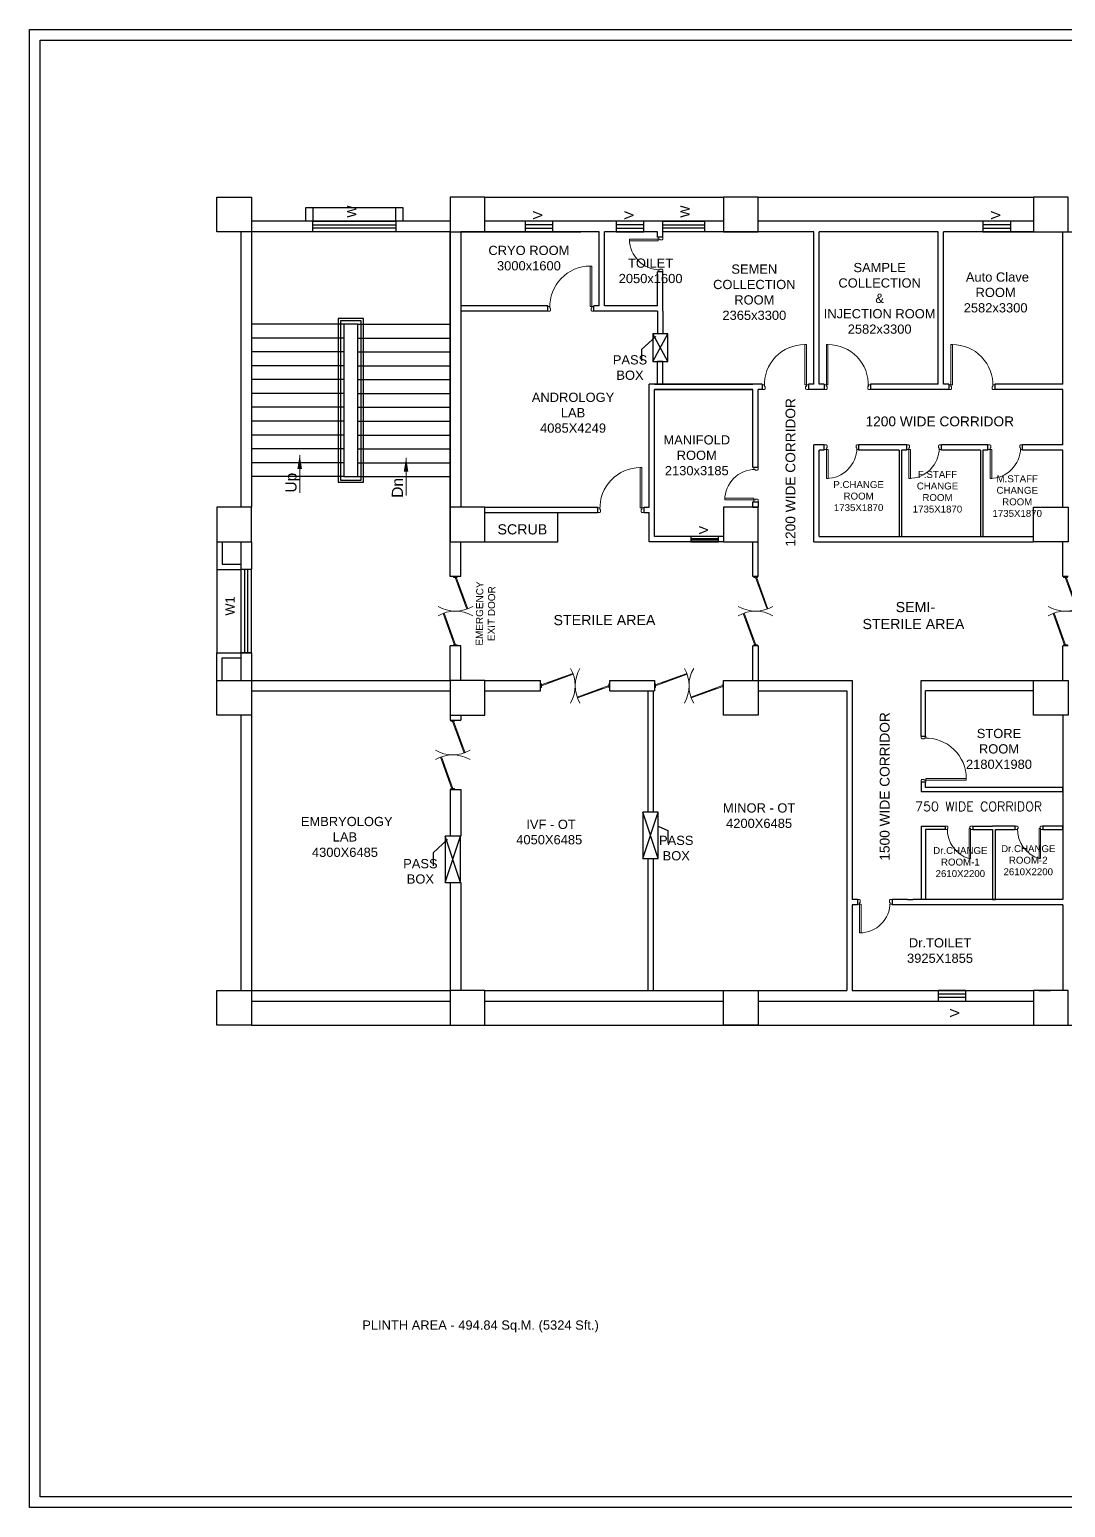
# Model space of a CAD drawing. Header units: millimetres. Extents: x 3552052 to 4144896, y -707811 to -630695.
# Drawn here: x 3552052 to 3574488, y -707811 to -675800 of the extents above; entities that cross this region are included whole.
import ezdxf
from ezdxf.enums import TextEntityAlignment as Align

# ---------------------------------------------------------------- set-up
doc = ezdxf.new("R2010")
doc.units = ezdxf.units.MM
doc.header["$LTSCALE"] = 6
doc.header["$MEASUREMENT"] = 0
doc.layers.get('0').update_dxf_attribs({"linetype": 'CONTINUOUS', "lineweight": 0})
for name, color, linetype, lineweight in [('BLOCK HACTH', 10, 'CONTINUOUS', 0), ('Chajja', 7, 'CONTINUOUS', 0), ('COL', 5, 'CONTINUOUS', 0), ('DOOR', 44, 'CONTINUOUS', 0), ('furniture', 33, 'CONTINUOUS', 0), ('JOINERY', 7, 'CONTINUOUS', 0), ('MEP_HVAC_COPPER_PIPE', 5, 'CONTINUOUS', 0), ('Railing', 21, 'CONTINUOUS', 0), ('Staircase', 7, 'CONTINUOUS', 0), ('TEXT', 5, 'CONTINUOUS', 0), ('WALL', 8, 'CONTINUOUS', 0), ('walls', 1, 'CONTINUOUS', 0), ('WIN', 151, 'CONTINUOUS', 0), ('Window', 161, 'CONTINUOUS', 0)]:
    doc.layers.add(name, color=color, linetype=linetype, lineweight=lineweight)
doc.styles.add('ARI', font='arial.ttf')
doc.styles.add('ARIAL', font='arial.ttf')
doc.styles.get("Standard").update_dxf_attribs({"font": 'SIMPLEX'})
doc.dimstyles.new('int. dim', dxfattribs={"dimtxt": 900, "dimasz": 450, "dimexe": 150, "dimexo": 150, "dimgap": 150, "dimtad": 0, "dimdec": 0, "dimzin": 12, "dimdsep": 46, "dimtxsty": 'ARI', "dimblk": 'ARCHTICK', "dimcen": 1.5, "dimdle": 150, "dimclrd": 256, "dimclre": 256, "dimclrt": 7, "dimazin": 0, "dimtfac": 1, "dimtdec": 0, "dimtix": 1, "dimtmove": 2, "dimatfit": 3, "dimfxl": 1, "dimtolj": 1, "dimtzin": 0, "dimlwd": -1, "dimlwe": -1, "dimarcsym": 0})
doc.dimstyles.new('TEXT', dxfattribs={"dimscale": 0, "dimtxt": 500, "dimasz": 100, "dimexe": 75, "dimexo": 100, "dimgap": 50, "dimtad": 0, "dimdec": 0, "dimzin": 0, "dimdsep": 46, "dimtxsty": 'ARIAL', "dimblk": 'OBLIQUE', "dimcen": 0.09, "dimdle": 100, "dimclrd": 256, "dimclre": 256, "dimclrt": 6, "dimadec": 0, "dimazin": 0, "dimtfac": 1, "dimtdec": 0, "dimtofl": 0, "dimtmove": 2, "dimatfit": 3, "dimfxl": 1, "dimfrac": 2, "dimtolj": 1, "dimtzin": 0, "dimarcsym": 0})

# ---------------------------------------------------------------- blocks, each defined once
blk = doc.blocks.new('Z$W@#5624')
at = {"layer": 'DOOR'}
for p, q in [((1779, 470), (957, 769)), ((0, 499), (25, 499)), ((0, 400), (0, 499)), ((0, 400), (25, 400)), ((19, 429), (28, 453)), ((19, 429), (840, 130)), ((25, 400), (25, 499)), ((28, 453), (849, 154)), ((183, 369), (192, 393)), ((1770, 446), (949, 745)), ((1122, 709), (1113, 685)), ((1610, 518), (1117, 697)), ((1614, 529), (1606, 506)), ((1779, 470), (1770, 446)), ((1798, 499), (1773, 499)), ((1773, 400), (1773, 499)), ((1798, 400), (1773, 400)), ((1798, 400), (1798, 499)), ((188, 381), (680, 202)), ((685, 214), (676, 190))]:
    blk.add_line(p, q, dxfattribs=at)
at = {"layer": 'DOOR', "color": 145, "extrusion": (0, 0, -1)}
for centre, start_param, end_param in [((0, 449), -0.523599, 0.523599), ((1798, 449), 2.617994, 3.665191)]:
    blk.add_ellipse(centre, major_axis=(899, 0), ratio=1, start_param=start_param, end_param=end_param, dxfattribs=at)
blk = doc.blocks.new('_Oblique')
at = {"color": 0, "linetype": 'ByBlock', "lineweight": -2}
blk.add_line((-0.5, -0.5), (0.5, 0.5), dxfattribs=at)
blk = doc.blocks.new('_ArchTick')
at = {"color": 0, "linetype": 'ByBlock', "const_width": 0.15}
blk.add_lwpolyline([(-0.5, -0.5), (0.5, 0.5)], dxfattribs=at)
blk = doc.blocks.new('A$C19B8274B')
at = {"layer": 'DOOR'}
for p, q in [((-45, 925), (-80, 925)), ((-80, 50), (-80, 925)), ((-45, 50), (-45, 925)), ((-45, 50), (-80, 50)), ((-955, -50), (-955, -47.5)), ((-940, -35), (-942.5, -35)), ((-60, -35), (-57.5, -35)), ((-45, -50), (-45, -47.5))]:
    blk.add_line(p, q, dxfattribs=at)
for points in [[(-940, 15), (-955, 15), (-955, 50), (-1000, 50), (-1000, -50), (-955, -50)], [(-940, -35), (-940, 15)], [(-60, 15), (-45, 15), (-45, 50), (0, 50), (0, -50), (-45, -50)], [(-60, -35), (-60, 15)]]:
    blk.add_lwpolyline(points, dxfattribs=at)
at = {"layer": 'DOOR', "color": 145}
blk.add_arc((-80, 50), 875, 90, 182.29244, dxfattribs=at)
at = {"layer": 'DOOR'}
for centre, start, end in [((-955, -35), 270, 0), ((-45, -35), 180, 270)]:
    blk.add_arc(centre, 12.5, start, end, dxfattribs=at)
blk = doc.blocks.new('750')
at = {"layer": 'DOOR'}
for p, q in [((-50, 705), (-47.5, 705)), ((-35, 690), (-35, 692.5)), ((-50, 45), (-47.5, 45)), ((-35, 60), (-35, 57.5)), ((50, 45), (50, 80)), ((50, 80), (675, 80)), ((50, 45), (675, 45)), ((675, 45), (675, 80))]:
    blk.add_line(p, q, dxfattribs=at)
for points in [[(15, 690), (15, 705), (50, 705), (50, 750), (-50, 750), (-50, 705)], [(-35, 690), (15, 690)], [(15, 60), (15, 45), (50, 45), (50, 0), (-50, 0), (-50, 45)], [(-35, 60), (15, 60)]]:
    blk.add_lwpolyline(points, dxfattribs=at)
for centre, start, end in [((-35, 705), 180, 270), ((-35, 45), 90, 180)]:
    blk.add_arc(centre, 12.5, start, end, dxfattribs=at)
at = {"layer": 'DOOR', "color": 145}
blk.add_arc((15, 45), 660, 0, 90, dxfattribs=at)
blk = doc.blocks.new('600')
at = {"layer": 'DOOR'}
blk.add_lwpolyline([(3496827, -614415), (3496829, -615066), (3496858, -615066), (3496858, -614415)], close=True, dxfattribs=at)
for points in [[(3496371, -615066), (3496357, -615066), (3496357, -615046), (3496307, -615046), (3496307, -615116), (3496357, -615116), (3496357, -615114, 0.414214), (3496368, -615102), (3496371, -615102)], [(3496844, -615066), (3496858, -615066), (3496858, -615046), (3496907, -615046), (3496907, -615116), (3496858, -615116), (3496858, -615114, -0.414214), (3496847, -615102), (3496844, -615102)]]:
    blk.add_lwpolyline(points, format="xyb", close=True, dxfattribs=at)
at = {"layer": 'furniture', "linetype": 'ByBlock'}
blk.add_arc((3497016, -615047), 659, 106.6562, 181.6858, dxfattribs=at)

msp = doc.modelspace()

# ---------------------------------------------------------------- linework, layer by layer
at = {"color": 7, "lineweight": 30}
for points in [[(3597133.3, -675799.9), (3597133.3, -707811.3), (3552052.1, -707811.3), (3552052.1, -675799.9)], [(3596901.5, -676031.7), (3596901.5, -707579.5), (3552284, -707579.5), (3552284, -676031.7)]]:
    msp.add_lwpolyline(points, close=True, dxfattribs=at)
at = {"layer": 'BLOCK HACTH', "color": 7, "lineweight": 30}
msp.add_lwpolyline([(3558860.5, -685481.9), (3559160.5, -685481.9), (3559160.5, -682181.9), (3558860.5, -682181.9)], close=True, dxfattribs=at)
at = {"layer": 'Chajja', "color": 7, "lineweight": 30, "ltscale": 200}
for p, q in [((3561910.5, -679431.9), (3567085.5, -679431.9)), ((3567835.5, -679431.9), (3573795.5, -679431.9)), ((3556860.5, -697361.9), (3579560.5, -697361.9))]:
    msp.add_line(p, q, dxfattribs=at)
at = {"layer": 'Chajja', "color": 7, "lineweight": 30}
msp.add_line((3558185.5, -679651.9), (3559985.5, -679651.9), dxfattribs=at)
for points in [[(3558035.5, -679951.9), (3558035.5, -679651.9), (3558185.5, -679651.9), (3558185.5, -679951.9)], [(3559985.5, -679951.9), (3559985.5, -679651.9), (3560135.5, -679651.9), (3560135.5, -679951.9)]]:
    msp.add_lwpolyline(points, dxfattribs=at)
at = {"layer": 'COL', "color": 7, "lineweight": 30}
for points in [[(3556860.5, -680181.9), (3556110.5, -680181.9), (3556110.5, -679431.9), (3556860.5, -679431.9)], [(3561160.5, -680181.9), (3561910.5, -680181.9), (3561910.5, -679431.9), (3561160.5, -679431.9)], [(3567085.5, -680181.9), (3567835.5, -680181.9), (3567835.5, -679431.9), (3567085.5, -679431.9)], [(3573795.5, -680181.9), (3574545.5, -680181.9), (3574545.5, -679431.9), (3573795.5, -679431.9)], [(3556110.5, -686896.9), (3556860.5, -686896.9), (3556860.5, -686146.9), (3556110.5, -686146.9)], [(3561160.5, -686896.9), (3561910.5, -686896.9), (3561910.5, -686146.9), (3561160.5, -686146.9)], [(3567835.5, -686896.9), (3567835.5, -686146.9), (3567085.5, -686146.9), (3567085.5, -686896.9)], [(3573795.5, -686896.9), (3573795.5, -686146.9), (3574545.5, -686146.9), (3574545.5, -686896.9)], [(3556110.5, -689896.9), (3556860.5, -689896.9), (3556860.5, -690646.9), (3556110.5, -690646.9)], [(3561160.5, -690646.9), (3561910.5, -690646.9), (3561910.5, -689896.9), (3561160.5, -689896.9)], [(3567085.5, -689896.9), (3567835.5, -689896.9), (3567835.5, -690646.9), (3567085.5, -690646.9)], [(3573795.5, -689896.9), (3574545.5, -689896.9), (3574545.5, -690646.9), (3573795.5, -690646.9)], [(3556110.5, -696611.9), (3556860.5, -696611.9), (3556860.5, -697361.9), (3556110.5, -697361.9)], [(3561160.5, -697361.9), (3561910.5, -697361.9), (3561910.5, -696611.9), (3561160.5, -696611.9)], [(3567085.5, -696611.9), (3567835.5, -696611.9), (3567835.5, -697361.9), (3567085.5, -697361.9)], [(3574545.5, -696611.9), (3573795.5, -696611.9), (3573795.5, -697361.9), (3574545.5, -697361.9)]]:
    msp.add_lwpolyline(points, close=True, dxfattribs=at)
at = {"layer": 'furniture', "lineweight": -3}
for p, q in [((3563490.5, -686896.9), (3563490.5, -686261.9)), ((3561910.5, -686896.9), (3563490.5, -686896.9))]:
    msp.add_line(p, q, dxfattribs=at)
at = {"layer": 'MEP_HVAC_COPPER_PIPE', "color": 7, "lineweight": 30}
for p, q in [((3566374.4, -686824.4), (3566974.4, -686824.4)), ((3566374.4, -686854.4), (3566974.4, -686854.4))]:
    msp.add_line(p, q, dxfattribs=at)
at = {"layer": 'Railing', "color": 7, "lineweight": 30}
for points in [[(3558735.5, -685606.9), (3559285.5, -685606.9), (3559285.5, -682056.9), (3558735.5, -682056.9)], [(3558785.5, -685556.9), (3559235.5, -685556.9), (3559235.5, -682106.9), (3558785.5, -682106.9)]]:
    msp.add_lwpolyline(points, close=True, dxfattribs=at)
at = {"layer": 'Staircase', "color": 7, "lineweight": 30}
for p, q in [((3558860.5, -682181.9), (3556860.5, -682181.9)), ((3558860.5, -682481.9), (3556860.5, -682481.9)), ((3559160.5, -682181.9), (3561160.5, -682181.9)), ((3559160.5, -682481.9), (3561160.5, -682481.9)), ((3558860.5, -682781.9), (3556860.5, -682781.9)), ((3559160.5, -682781.9), (3561160.5, -682781.9)), ((3558860.5, -683081.9), (3556860.5, -683081.9)), ((3559160.5, -683081.9), (3561160.5, -683081.9)), ((3558860.5, -683381.9), (3556860.5, -683381.9)), ((3559160.5, -683381.9), (3561160.5, -683381.9)), ((3558860.5, -683681.9), (3556860.5, -683681.9)), ((3559160.5, -683681.9), (3561160.5, -683681.9)), ((3558860.5, -683981.9), (3556860.5, -683981.9)), ((3559160.5, -683981.9), (3561160.5, -683981.9)), ((3558860.5, -684281.9), (3556860.5, -684281.9)), ((3559160.5, -684281.9), (3561160.5, -684281.9)), ((3558860.5, -684581.9), (3556860.5, -684581.9)), ((3559160.5, -684581.9), (3561160.5, -684581.9)), ((3558860.5, -684881.9), (3556860.5, -684881.9)), ((3559160.5, -684881.9), (3561160.5, -684881.9)), ((3558860.5, -685181.9), (3556860.5, -685181.9)), ((3559160.5, -685181.9), (3561160.5, -685181.9)), ((3558860.5, -685481.9), (3556860.5, -685481.9)), ((3559160.5, -685481.9), (3561160.5, -685481.9))]:
    msp.add_line(p, q, dxfattribs=at)
at = {"layer": 'WALL', "color": 7, "lineweight": 30}
for p, q in [((3556630.5, -680181.9), (3556630.5, -686146.9)), ((3561160.5, -679951.9), (3556860.5, -679951.9)), ((3556860.5, -680181.9), (3556860.5, -686146.9)), ((3561160.5, -680181.9), (3556860.5, -680181.9)), ((3561160.5, -680181.9), (3561160.5, -686146.9)), ((3561390.5, -680181.9), (3561390.5, -686146.9)), ((3561390.5, -680181.9), (3561390.5, -686146.9)), ((3563570.5, -680181.9), (3561390.5, -680181.9)), ((3567085.5, -679951.9), (3561910.5, -679951.9)), ((3564390.5, -680181.9), (3561910.5, -680181.9)), ((3564390.5, -681781.9), (3564390.5, -680181.9)), ((3565655.5, -680181.9), (3564505.5, -680181.9)), ((3564505.5, -681781.9), (3564505.5, -680181.9)), ((3565655.5, -680296.9), (3565655.5, -680181.9)), ((3565770.5, -680296.9), (3565770.5, -680181.9)), ((3569035.5, -680181.9), (3565770.5, -680181.9)), ((3566555.5, -680181.9), (3565770.5, -680181.9)), ((3573795.5, -679951.9), (3567835.5, -679951.9)), ((3569035.5, -683481.9), (3569035.5, -680181.9)), ((3569150.5, -683481.9), (3569150.5, -680181.9)), ((3571732.9, -680181.9), (3569150.5, -680181.9)), ((3571732.9, -683481.9), (3571732.9, -680181.9)), ((3573795.5, -680181.9), (3571847.9, -680181.9)), ((3571847.9, -683481.9), (3571847.9, -680181.9)), ((3574430.4, -681796.9), (3574430.4, -680181.9)), ((3565770.5, -680296.9), (3565655.5, -680296.9)), ((3565655.5, -681781.9), (3565655.5, -681046.9)), ((3565770.5, -681046.9), (3565655.5, -681046.9)), ((3565770.5, -681897.9), (3565770.5, -681046.9)), ((3563275.5, -681781.9), (3561390.5, -681781.9)), ((3563275.5, -681897.9), (3563275.5, -681781.9)), ((3564390.5, -681781.9), (3564275.5, -681781.9)), ((3564275.5, -681897.9), (3564275.5, -681781.9)), ((3565655.5, -681781.9), (3564505.5, -681781.9)), ((3574430.4, -681796.9), (3574430.4, -681796.9)), ((3574430.4, -683481.9), (3574430.4, -681796.9)), ((3563275.5, -681897.9), (3561390.5, -681897.9)), ((3565655.5, -681897.9), (3564275.5, -681897.9)), ((3565655.5, -681897.9), (3565655.5, -682389.9)), ((3565770.5, -681897.9), (3565770.5, -682389.9)), ((3565655.5, -683481.9, -101230.8), (3565655.5, -682989.9, -101230.8)), ((3565770.5, -682989.9), (3565655.5, -682989.9, -101230.8)), ((3565770.5, -683481.9), (3565770.5, -682989.9)), ((3567921.4, -683481.9), (3565475.5, -683481.9)), ((3565475.5, -686146.9), (3565475.5, -683481.9)), ((3565590.5, -683481.9), (3567720.5, -683481.9)), ((3567720.5, -683596.9), (3565590.5, -683596.9)), ((3565590.5, -686781.9), (3565590.5, -683596.9)), ((3565590.5, -683596.9), (3567720.5, -683596.9)), ((3567720.5, -685281.9), (3567720.5, -683596.9)), ((3567921.4, -683596.9), (3567835.5, -683596.9)), ((3567835.5, -685281.9), (3567835.5, -683596.9)), ((3567921.4, -683481.9), (3567921.4, -683596.9)), ((3569035.5, -683481.9), (3568921.4, -683481.9)), ((3568921.4, -683481.9), (3568921.4, -683596.9)), ((3569035.5, -683481.9), (3568921.4, -683481.9)), ((3569264.5, -683596.9), (3568921.4, -683596.9)), ((3569264.5, -683481.9), (3569150.5, -683481.9)), ((3569264.5, -683481.9), (3569264.5, -683596.9)), ((3571732.9, -683481.9), (3570264.5, -683481.9)), ((3570264.5, -683481.9), (3570264.5, -683596.9)), ((3571962, -683596.9), (3570264.5, -683596.9)), ((3571962, -683481.9), (3571847.9, -683481.9)), ((3571962, -683481.9), (3571962, -683596.9)), ((3574430.4, -683481.9), (3572962, -683481.9)), ((3572962, -683481.9), (3572962, -683596.9)), ((3574430.4, -683596.9), (3572962, -683596.9)), ((3574430.4, -684796.9), (3574430.4, -683596.9)), ((3569035.5, -686896.9), (3569035.5, -684796.9)), ((3569265.5, -684796.9), (3569035.5, -684796.9)), ((3569150.5, -686781.9), (3569150.5, -684911.9)), ((3569265.5, -684911.9), (3569150.5, -684911.9)), ((3569265.5, -684911.9), (3569265.5, -684796.9)), ((3571050.4, -684796.9), (3570015.5, -684796.9)), ((3570015.5, -684911.9), (3570015.5, -684796.9)), ((3570885.4, -684911.9), (3570015.5, -684911.9)), ((3570885.4, -684911.9), (3570885.4, -686781.9)), ((3571050.4, -684911.9), (3570935.4, -684911.9)), ((3570935.4, -684911.9), (3570935.4, -686781.9)), ((3571050.4, -684911.9), (3571050.4, -684796.9)), ((3572810.4, -684796.9), (3571800.4, -684796.9)), ((3571800.4, -684911.9), (3571800.4, -684796.9)), ((3572645.4, -684911.9), (3571800.4, -684911.9)), ((3572645.4, -684911.9), (3572645.4, -686781.9)), ((3572810.4, -684911.9), (3572695.4, -684911.9)), ((3572695.4, -684911.9), (3572695.4, -686781.9)), ((3572810.4, -684911.9), (3572810.4, -684796.9)), ((3574430.4, -684796.9), (3573560.4, -684796.9)), ((3573560.4, -684911.9), (3573560.4, -684796.9)), ((3574430.4, -684911.9), (3573560.4, -684911.9)), ((3574430.4, -686146.9), (3574430.4, -684911.9)), ((3567720.5, -685281.9), (3567835.5, -685281.9)), ((3561910.5, -686146.9), (3564360.5, -686146.9)), ((3561910.5, -686261.9), (3564360.5, -686261.9)), ((3564360.5, -686262.9), (3564360.5, -686146.9)), ((3565360.5, -686146.9), (3565475.5, -686146.9)), ((3565360.5, -686262.9), (3565360.5, -686146.9)), ((3565360.5, -686261.9), (3565475.5, -686261.9)), ((3565475.5, -686896.9), (3565475.5, -686261.9)), ((3567720.5, -686146.9), (3567720.5, -686031.9)), ((3567720.5, -686031.9), (3567835.5, -686031.9)), ((3567720.5, -686146.9), (3567835.5, -686146.9)), ((3567835.5, -686031.9), (3567835.5, -686146.9)), ((3556630.5, -686896.9), (3556630.5, -687496.9)), ((3556860.5, -686896.9), (3556860.5, -687496.9)), ((3561160.5, -686897.9), (3561160.5, -686896.9)), ((3561160.5, -687647.4), (3561160.5, -686897.9)), ((3561275.5, -686896.9), (3561505.5, -686896.9)), ((3561390.5, -687647.4), (3561390.5, -686897.9)), ((3567085.5, -686896.9), (3565475.5, -686896.9)), ((3567085.5, -686781.9), (3565590.5, -686781.9)), ((3567085.5, -686896.9), (3567835.5, -686896.9)), ((3567720.5, -687646.9), (3567720.5, -686896.9)), ((3567835.5, -687646.9), (3567835.5, -686896.9)), ((3569035.5, -686896.9), (3573795.5, -686896.9)), ((3569150.5, -686781.9), (3573795.5, -686781.9)), ((3574430.5, -687646.9), (3574430.5, -686896.9)), ((3556110.5, -687496.9), (3556110.5, -689296.9)), ((3561390.5, -687647.4), (3561160.5, -687647.4)), ((3567835.5, -687646.9), (3567720.5, -687646.9)), ((3574545.5, -687646.9), (3574430.5, -687646.9)), ((3561160.5, -689896.9), (3561160.5, -689147.4)), ((3561390.5, -689147.4), (3561160.5, -689147.4)), ((3561390.5, -689896.9), (3561390.5, -689147.4)), ((3567720.5, -689896.9), (3567720.5, -689146.9)), ((3567835.5, -689146.9), (3567720.5, -689146.9)), ((3567835.5, -689146.9), (3567835.5, -689896.9)), ((3574430.5, -689896.9), (3574430.5, -689146.9)), ((3574545.5, -689146.9), (3574430.5, -689146.9)), ((3556630.5, -689296.9), (3556630.5, -689896.9)), ((3556860.5, -689296.9), (3556860.5, -689896.9)), ((3556860.5, -689896.9), (3561160.5, -689896.9)), ((3556860.5, -690126.9), (3561160.5, -690126.9)), ((3561910.5, -690126.9), (3561910.5, -689896.9)), ((3561910.5, -689896.9), (3563120.5, -689896.9)), ((3561910.5, -689896.9), (3561910.5, -689896.9)), ((3561910.5, -690126.9), (3563120.5, -690126.9)), ((3561910.5, -690126.9), (3561910.5, -690126.9)), ((3563120.5, -690126.9), (3563120.5, -689896.9)), ((3564620.5, -690126.9), (3564620.5, -689896.9)), ((3564620.5, -689896.9), (3565585.5, -689896.9)), ((3564620.5, -690126.9), (3565585.5, -690126.9)), ((3565440.5, -690126.9), (3565440.5, -692754.4)), ((3565555.5, -690126.9), (3565555.5, -692754.4)), ((3565585.5, -689896.9), (3565585.5, -690126.9)), ((3567835.5, -689896.9), (3569870.5, -689896.9)), ((3567835.5, -690126.9), (3569755.5, -690126.9)), ((3567835.5, -690126.9), (3567835.5, -690126.9)), ((3569755.5, -690126.9), (3569755.5, -696611.9)), ((3569870.5, -689896.9), (3569870.5, -694641.9)), ((3571365.5, -689896.9), (3573795.5, -689896.9)), ((3571365.5, -690126.9), (3571365.5, -689896.9)), ((3571365.5, -691101.9), (3571365.5, -690126.9)), ((3573795.5, -690126.9), (3571455.5, -690126.9)), ((3571455.5, -691101.9), (3571455.5, -690126.9)), ((3556630.5, -690646.9), (3556630.5, -696611.9)), ((3556630.5, -690646.9), (3556630.5, -696611.9)), ((3556860.5, -690646.9), (3556860.5, -696611.9)), ((3556860.5, -690646.9), (3556860.5, -696611.9)), ((3561160.5, -690646.9), (3561160.5, -690761.9)), ((3561160.5, -690761.9), (3561390.5, -690761.9)), ((3561390.5, -690646.9), (3561390.5, -690761.9)), ((3574430.5, -690646.9), (3574430.5, -694641.9)), ((3561160.5, -692261.9), (3561160.5, -693274.4)), ((3561160.5, -692261.9), (3561390.5, -692261.9)), ((3561390.5, -692261.9), (3561390.5, -693274.4)), ((3571365.5, -692101.9), (3571365.5, -692306.9)), ((3571365.5, -692306.9), (3574430.5, -692306.9)), ((3571455.5, -692216.9), (3571455.5, -692101.9)), ((3574430.5, -692216.9), (3571455.5, -692216.9)), ((3571365.5, -693056.9), (3571365.5, -694641.9)), ((3571365.5, -693056.9), (3571880.5, -693056.9)), ((3571455.5, -693126.9), (3571455.5, -694641.9)), ((3571880.5, -693126.9), (3571455.5, -693126.9)), ((3572480.5, -693056.9), (3572905.5, -693056.9)), ((3572480.5, -693126.9), (3572905.5, -693126.9)), ((3573400.5, -693056.9), (3572905.5, -693056.9)), ((3572905.5, -693126.9), (3572905.5, -694641.9)), ((3572975.5, -694641.9), (3572975.5, -693126.9)), ((3572975.5, -693126.9), (3573400.5, -693126.9)), ((3574430.5, -693056.9), (3574000.5, -693056.9)), ((3574000.5, -693126.9), (3574430.5, -693126.9)), ((3565440.5, -693754.4), (3565440.5, -696611.9)), ((3565555.5, -693754.4), (3565555.5, -696611.9)), ((3561160.5, -694274.4), (3561160.5, -696611.9)), ((3561390.5, -694274.4), (3561390.5, -696611.9)), ((3569985.5, -694641.9), (3569870.5, -694641.9)), ((3569985.5, -694641.9), (3569985.5, -694756.9)), ((3571070.5, -694641.9), (3570735.5, -694641.9)), ((3570735.5, -694641.9), (3570735.5, -694756.9)), ((3571070.5, -694641.9), (3571185.5, -694641.9)), ((3574430.5, -694641.9), (3571185.5, -694641.9)), ((3572905.5, -694641.9), (3572975.5, -694641.9)), ((3569870.5, -694756.9), (3569870.5, -696611.9)), ((3569985.5, -694756.9), (3569870.5, -694756.9)), ((3574430.5, -694756.9), (3570735.5, -694756.9)), ((3574430.5, -694756.9), (3574430.5, -696611.9)), ((3556860.5, -696611.9), (3561160.5, -696611.9)), ((3556860.5, -696841.9), (3561160.5, -696841.9)), ((3561910.5, -696611.9), (3567085.5, -696611.9)), ((3561910.5, -696841.9), (3567085.5, -696841.9)), ((3567835.5, -696611.9), (3569755.5, -696611.9)), ((3567835.5, -696841.9), (3573795.5, -696841.9)), ((3569870.5, -696611.9), (3573795.5, -696611.9)), ((3573910.5, -696611.9), (3574165.5, -696611.9))]:
    msp.add_line(p, q, dxfattribs=at)
at = {"layer": 'WALL', "lineweight": -3}
for points in [[(3561160.5, -686896.9), (3561160.5, -680181.9), (3563990.5, -680181.9)], [(3573282.8, -680181.9), (3576997.6, -680181.9)]]:
    msp.add_lwpolyline(points, dxfattribs=at)
at = {"layer": 'WALL', "color": 7, "lineweight": 30}
for points in [[(3556110.5, -686896.9), (3556110.5, -687496.9), (3556630.5, -687496.9)], [(3556225.5, -686896.9), (3556225.5, -687381.9), (3556630.5, -687381.9)], [(3556110.5, -689896.9), (3556110.5, -689296.9), (3556630.5, -689296.9)], [(3556225.5, -689896.9), (3556225.5, -689411.9), (3556630.5, -689411.9)]]:
    msp.add_lwpolyline(points, dxfattribs=at)
at = {"layer": 'walls', "color": 7, "lineweight": 30}
for p, q in [((3556860.5, -687496.9), (3556630.5, -687496.9)), ((3556860.5, -689296.9), (3556630.5, -689296.9))]:
    msp.add_line(p, q, dxfattribs=at)
at = {"layer": 'walls', "lineweight": -3}
for p, q in [((3571365.5, -691101.9), (3571455.5, -691101.9)), ((3571455.5, -692101.9), (3571365.5, -692101.9)), ((3574430.5, -692306.9), (3574430.5, -692216.9)), ((3571880.5, -693056.9), (3571880.5, -693126.9)), ((3572480.5, -693056.9), (3572480.5, -693126.9)), ((3573400.5, -693126.9), (3573400.5, -693056.9)), ((3574000.5, -693056.9), (3574000.5, -693126.9)), ((3574430.5, -693126.9), (3574430.5, -693056.9))]:
    msp.add_line(p, q, dxfattribs=at)
at = {"layer": 'WIN', "color": 251, "lineweight": -3}
for p, q in [((3565878, -682989.9, -50615.4), (3565548, -682389.9, -50615.4)), ((3565548, -682989.9, -50615.4), (3565878, -682389.9, -50615.4)), ((3565665.6, -693754.4), (3565335.6, -692754.4)), ((3565335.6, -693754.4), (3565665.6, -692754.4)), ((3561382.9, -694274.4), (3561052.9, -693274.4)), ((3561052.9, -694274.4), (3561382.9, -693274.4))]:
    msp.add_line(p, q, dxfattribs=at)
at = {"layer": 'WIN', "lineweight": -3, "elevation": -50615.4}
msp.add_lwpolyline([(3565548, -682989.9), (3565878, -682989.9), (3565878, -682389.9), (3565548, -682389.9)], close=True, dxfattribs=at)
at = {"layer": 'WIN', "lineweight": -3}
for points in [[(3565335.6, -693754.4), (3565665.6, -693754.4), (3565665.6, -692754.4), (3565335.6, -692754.4)], [(3561052.9, -694274.4), (3561382.9, -694274.4), (3561382.9, -693274.4), (3561052.9, -693274.4)]]:
    msp.add_lwpolyline(points, close=True, dxfattribs=at)
at = {"layer": 'Window', "color": 7, "lineweight": 30}
for points in [[(3559985.5, -679951.9), (3559985.5, -680181.9), (3558185.5, -680181.9), (3558185.5, -679951.9)], [(3559985.5, -680031.9), (3559985.5, -680101.9), (3558185.5, -680101.9), (3558185.5, -680031.9)], [(3563383, -680181.9), (3563383, -679951.9), (3562783, -679951.9), (3562783, -680181.9)], [(3563383, -680101.9), (3563383, -680031.9), (3562783, -680031.9), (3562783, -680101.9)], [(3565359, -680181.9), (3565359, -679951.9), (3564759, -679951.9), (3564759, -680181.9)], [(3565359, -680101.9), (3565359, -680031.9), (3564759, -680031.9), (3564759, -680101.9)], [(3566670, -679951.9), (3566670, -680181.9), (3565770.5, -680181.9), (3565770.5, -679951.9)], [(3566670, -680031.9), (3566670, -680101.9), (3565770.5, -680101.9), (3565770.5, -680031.9)], [(3573301.9, -680181.9), (3573301.9, -679951.9), (3572701.9, -679951.9), (3572701.9, -680181.9)], [(3573301.9, -680101.9), (3573301.9, -680031.9), (3572701.9, -680031.9), (3572701.9, -680101.9)], [(3566974.4, -686896.9), (3566974.4, -686781.9), (3566374.4, -686781.9), (3566374.4, -686896.9)], [(3572328.8, -696841.9), (3572328.8, -696611.9), (3571728.8, -696611.9), (3571728.8, -696841.9)], [(3572328.8, -696761.9), (3572328.8, -696691.9), (3571728.8, -696691.9), (3571728.8, -696761.9)]]:
    msp.add_lwpolyline(points, close=True, dxfattribs=at)
at = {"layer": 'Window', "color": 7, "lineweight": 30, "elevation": 0}
for points in [[(3556630.5, -689296.9), (3556860.5, -689296.9), (3556860.5, -687496.9), (3556630.5, -687496.9)], [(3556710.5, -689296.9), (3556780.5, -689296.9), (3556780.5, -687496.9), (3556710.5, -687496.9)]]:
    msp.add_lwpolyline(points, close=True, dxfattribs=at)

# ---------------------------------------------------------------- block references
at = {"layer": 'DOOR', "lineweight": -3}
for name, p, rotation in [('750', (3565720.5, -680296.9), 180), ('750', (3569265.5, -684846.9), 270), ('750', (3571050.4, -684846.9), 270), ('750', (3572810.4, -684846.9), 270), ('A$C19B8274B', (3571415.5, -692101.9), 270), ('750', (3569985.5, -694691.9), 270)]:
    msp.add_blockref(name, p, dxfattribs=dict(at, rotation=rotation))
for p in [(3564275.5, -681847.9), (3568921.4, -683546.9), (3565360.5, -686212.9)]:
    msp.add_blockref('A$C19B8274B', p, dxfattribs=at)
at = {"layer": 'DOOR', "lineweight": -3, "xscale": -1}
for name, p in [('A$C19B8274B', (3569264.5, -683546.9)), ('A$C19B8274B', (3571962, -683546.9)), ('750', (3567785.5, -686031.9))]:
    msp.add_blockref(name, p, dxfattribs=at)
at = {"layer": 'DOOR', "lineweight": -3, "xscale": -0.8343726266175508, "yscale": 0.8343726266175508, "zscale": 0.8343726257153321}
for p, rotation in [((3560900.5, -689147.4), 269.9999999999999), ((3567403, -689146.9), 269.9999999999999), ((3574113, -689146.9), 269.9999999999999), ((3560843, -692261.9), 270)]:
    msp.add_blockref('Z$W@#5624', p, dxfattribs=dict(at, rotation=rotation))
for p in [(3564620.5, -690386.9), (3567085.5, -690386.9)]:
    msp.add_blockref('Z$W@#5624', p, dxfattribs=at)
at = {"layer": 'furniture', "lineweight": -3, "xscale": -1, "rotation": 180}
for p in [(75573, -1308172.8), (77093, -1308172.8)]:
    msp.add_blockref('600', p, dxfattribs=at)

# ---------------------------------------------------------------- texts
at = {"layer": 'furniture', "lineweight": -3, "insert": (3562725.6, -686443), "char_height": 220.41, "width": 1257.81, "attachment_point": 5, "style": 'ARIAL'}
msp.add_mtext('\\PSCRUB', dxfattribs=at)
at = {"layer": 'JOINERY', "lineweight": -3, "style": 'ARIAL', "width": 1}
for s, p in [('W', (3559129.7, -679874.4)), ('V', (3563156.7, -679914.2)), ('V', (3565132.8, -679914.2)), ('W', (3566346, -679874.4)), ('V', (3573075.6, -679914.2)), ('V', (3566748.2, -686735.1)), ('W1', (3556492.8, -688493.6)), ('V', (3572188.6, -697194.7))]:
    msp.add_text(s, height=200, rotation=90, dxfattribs=at).set_placement(p)
at = {"layer": 'Staircase', "color": 7, "lineweight": 30, "style": 'ARIAL'}
for s, p in [('Up', (3557834.8, -685614.8)), ('Dn', (3560138.5, -685727.3))]:
    msp.add_text(s, height=240, rotation=90, dxfattribs=at).set_placement(p, align=Align.CENTER)
at = {"layer": 'TEXT', "color": 0, "lineweight": -3, "style": 'ARIAL'}
for s, p in [('1200 WIDE CORRIDOR', (3568702.2, -685391.1)), ('1500 WIDE CORRIDOR', (3570742.7, -692194))]:
    msp.add_text(s, height=212.5, rotation=90, dxfattribs=at).set_placement(p, align=Align.BOTTOM_CENTER)
msp.add_text('1200 WIDE CORRIDOR', height=212.5, dxfattribs=at).set_placement((3571766.4, -684457), align=Align.BOTTOM_CENTER)
at = {"layer": 'TEXT', "color": 0, "lineweight": -3, "attachment_point": 5, "style": 'ARIAL'}
for s, insert, char_height, width in [('CRYO ROOM 3000x1600', (3562867.4, -680751.3), 200, 1982.81), ('TOILET\\P2050x1600', (3565503.2, -681027), 200, 1626.956), ('SAMPLE\\PCOLLECTION \\P&\\PINJECTION ROOM\\P2582x3300', (3570463.8, -681623.1), 200, 2637.717), ('SEMEN COLLECTION ROOM 2365x3300', (3567749.6, -681490), 200, 1893.83), ('\\P Auto Clave\\PROOM\\P2582x3300', (3572975.6, -681328.3), 200, 1589.812), ('PASS BOX', (3565056.9, -683121.9, -151846.2), 200, 1149.25), ('ANDROLOGY\\PLAB\\P4085X4249', (3563822.9, -684100.2), 200, 1980.803), ('MANIFOLD\\PROOM\\P2130x3185', (3566503.2, -685022), 200, 1980.803), ('F.STAFF\\PCHANGE\\PROOM\\P1735X1870', (3571716.2, -685812.7), 150, 1198.956), ('P.CHANGE\\PROOM\\P1735X1870', (3570008.2, -685906.1), 150, 1198.956), ('M.STAFF\\PCHANGE\\PROOM\\P1735X1870', (3573443.8, -685906.1), 150, 1198.956), ('STORE\\PROOM 2180X1980', (3573048.6, -691381.6), 200, 2086.034), ('MINOR - OT\\P4200X6485', (3567852.8, -692827.7, -101230.8), 200, 2454.158), (' EMBRYOLOGY\\PLAB\\P4300X6485', (3558882.9, -693288.4), 200, 2454.158), (' IVF - OT\\P4050X6485', (3563307.8, -693182.9), 200, 3651.323), ('PASS BOX', (3566058.2, -693530.4), 200, 1149.25), ('Dr.CHANGE\\PROOM-1\\P2610X2200', (3572211.7, -693833), 150, 1198.956), ('Dr.CHANGE\\PROOM-2\\P2610X2200', (3573682.5, -693792.9), 150, 1198.956), ('PASS BOX', (3560517.1, -694034.3, -101230.8), 200, 1149.25), ('Dr.TOILET\\P3925X1855', (3571771.6, -695749.9), 200, 1198.956), ('PLINTH AREA - 494.84 Sq.M. (5324 Sft.)', (3561819.5, -703890.9), 200, 16142.689)]:
    msp.add_mtext(s, dxfattribs=dict(at, insert=insert, char_height=char_height, width=width))
at = {"layer": 'TEXT', "color": 0, "lineweight": -3, "insert": (3571232.6, -692528.3), "char_height": 200, "attachment_point": 1}
msp.add_mtext_dynamic_manual_height_columns('750 WIDE CORRIDOR', width=3341.186, gutter_width=10, heights=[0], dxfattribs=at)
at = {"layer": 'WALL', "color": 7, "lineweight": 30, "insert": (3561927.6, -688480.4), "char_height": 154.29, "width": 1944.789, "attachment_point": 5, "rotation": 89.43793, "style": 'ARIAL'}
msp.add_mtext(' EMERGENCY\\P EXIT DOOR', dxfattribs=at)
at = {"layer": 'WALL', "color": 7, "lineweight": -3, "char_height": 220.414, "width": 4941.395, "attachment_point": 5, "style": 'ARIAL'}
for s, insert in [(' SEMI-\\PSTERILE AREA', (3571195.8, -688493.8)), ('\\PSTERILE AREA', (3564503.7, -688408.2))]:
    msp.add_mtext(s, dxfattribs=dict(at, insert=insert))

# ---------------------------------------------------------------- leaders
at = {"layer": 'Staircase', "color": 7, "lineweight": 30}
for points in [[(3557903.1, -685016.1, -101230.8), (3557903.1, -685831.6, -101230.8)], [(3560206.8, -685074.9, -101230.8), (3560206.8, -685890.4, -101230.8)]]:
    msp.add_leader(points, dimstyle='int. dim', override={"dimasz": 300, "dimgap": 70, "dimtad": 0}, dxfattribs=at)
at = {"layer": 'WIN', "color": 251, "lineweight": -3}
for points in [[(3565618.7, -682444.9, -151846.2), (3565307.3, -682733.4, -151846.2), (3565307.3, -682977, -151846.2)], [(3561102.8, -693345.4, -101230.8), (3560791.3, -693633.9, -101230.8), (3560791.3, -693910.5, -101230.8)], [(3565666.9, -693056.1), (3565874.1, -693146.7), (3565874.5, -693423)]]:
    msp.add_leader(points, dimstyle='TEXT', override={"dimscale": 1, "dimtxt": 200, "dimasz": 50, "dimfxl": 0.18}, dxfattribs=at)

doc.saveas('drawing.dxf')
